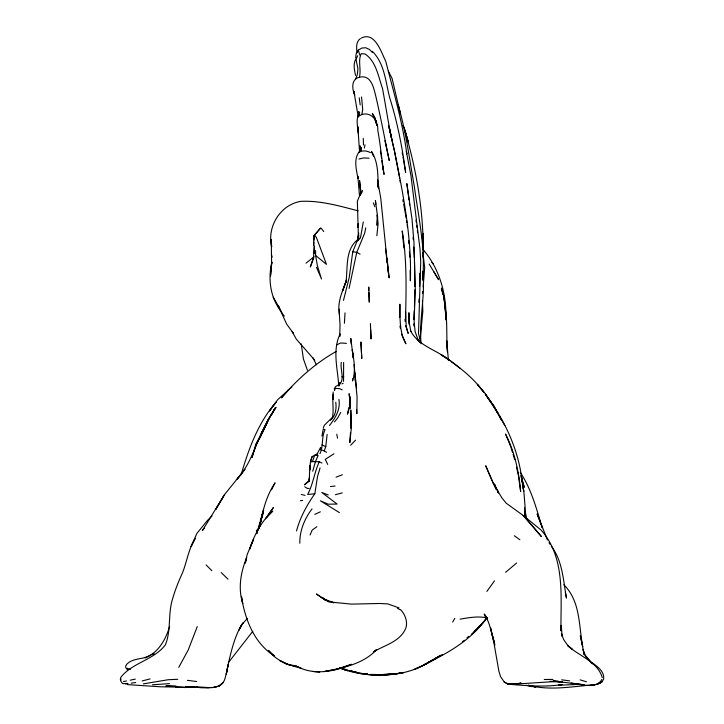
<?xml version="1.0" encoding="UTF-8"?>
<svg xmlns="http://www.w3.org/2000/svg" width="724" height="724" viewBox="0 0 724 724"><rect width="100%" height="100%" fill="white"/><g stroke="black" fill="none" stroke-linecap="round" stroke-linejoin="round"><path stroke-width="1.09" d="M309.791 465.351L309.763 470.102L310.451 462.039L312.107 456.609L317.691 453.758M399.711 317.555L399.883 304.198C400.173 317.492 399.033 331.791 405.92 343.764L401.476 334.153M405.531 311.601L405.485 319.908C406.245 290.233 407.042 260.341 402.218 230.929L403.92 248.006M524.945 517.588L525.045 506.348L523.886 491.659L521.47 476.501C517.217 446.391 503.461 418.427 485.388 394.254L493.144 404.924L498.13 413.603L485.388 394.254M423.287 233.381L423.115 246.133C422.979 206.838 415.676 167.488 404.698 129.831L408.354 142.257L404.101 127.487L402.906 125.578M351.339 421.839L350.769 409.938L351.249 428.916L349.828 442.636L350.488 432.5M358.181 224.232L358.136 227.553L357.348 201.163L361.041 192.412M419.603 286.17L419.775 273.283M314.189 253.463L314.334 245.952L313.51 257.355L310.325 266.993L313.754 257.717M299.827 543.226C299.6 530.801 304.533 518.665 312.035 508.909M422.807 255.69L422.87 252.486L424.689 267.618L423.133 287.012M351.149 417.531L350.751 428.3M270.505 275.853L271.781 262.178C268.034 279.093 270.097 296.958 280.785 311.076M271.636 263.862L271.256 239.391L271.672 247.02C266.758 226.92 280.17 204.602 300.985 201.344C320.506 200.43 339.502 206.014 358.217 210.838M321.899 436.074L323.293 429.061L325.049 429.757C321.257 437.269 323.574 446.292 319.981 453.586M422.499 279.853L422.753 271.283C425.64 295.519 418.816 319.655 421.087 343.837M358.651 238.268L358.742 235.119M358.081 223.725L358.38 239.038M352.624 378.806L352.543 380.996C355.937 370.697 353.882 360.109 352.298 349.719L353.258 358.099L350.796 338.37L351.203 344.009M341.266 362.317C339.936 369.584 345.285 379.485 339.031 385.023M422.581 279.853C425.73 248.477 418.49 217.634 414.372 186.738C409.44 159.28 406.028 131.442 398.037 104.645L400.481 114.057L392.082 78.445L388.354 71.061M343.538 381.412L343.628 362.452M413.757 319.528L414.219 310.705M349.656 406.644L349.611 397.395L349.656 406.644L347.502 414.164L348.887 407.63M338.913 385.992L339.103 382.661L339.185 384.851M313.836 242.196L313.628 245.545L314.035 235.445L320.551 228.123L314.949 234.676M313.972 239.961L314.035 235.445L315.103 235.526L316.506 237.734L326.479 264.378L315.619 255.454L315.592 250.513M344.407 323.284L345.031 312.877M560.964 630.731C560.611 596.666 565.562 557.715 541.208 530.167L523.199 515.488L506.248 503.225L501.832 497.831L493.053 483.044L485.686 465.749L496.085 489.487M309.827 466.573L309.184 481.487L309.537 478.274M414.49 306.578L414.906 289.826M423.169 257.844L423.612 251.472L422.327 235.436L422.843 246.151M270.559 275.717L271.781 262.178M327.139 434.427L325.764 446.627L324.225 450.889L326.578 452.328M360.688 150.782L360.824 148.891L360.371 151.072M418.816 302.315L419.087 298.94M363.303 221.978L360.471 237.852L356.769 241.852L352.76 251.771L349.239 277.373L343.493 300.379M332.235 418.391C334.226 410.399 331.936 402.245 333.339 394.263M256.486 533L256.785 529.986L256.839 532.14M376.851 235.78L378.082 223.843L377.213 214.956L377.068 225.336L377.629 217.073L375.421 200.602L375.828 204.213M359.376 114.881L359.62 112.609C355.321 119.134 357.792 126.682 358.489 133.777L357.846 126.6L359.511 151.388M333.393 394.354L332.832 399.603L333.14 391.946M345.882 282.659C348.154 267.618 344.479 249.228 358.715 238.848M560.747 630.604L561.299 625.373L562.068 636.505M422.427 293.519L422.662 291.347M296.514 530.936C300.107 517.452 306.849 505.135 314.813 493.768L317.519 476.591L320.062 467.948M358.253 117.098L353.909 91.188L354.706 95.097C352.036 88.952 350.977 79.215 359.385 77.206C361.484 69.441 357.674 60.961 361.204 53.676L365.041 53.992C376.136 61.296 378.317 76.563 382.462 88.301C386.354 109.134 389.295 130.157 394.426 150.746C403.033 193.589 411.82 236.875 410.363 280.822L410.137 270.351M355.683 57.802L356.181 53.685L358.271 50.155L361.846 48.037L365.774 47.766L369.439 49.449L372.398 52.463M360.48 193.896L360.751 191.679L360.842 194.258L359.547 180.548L360.878 192.629M357.891 239.762L358.706 233.083M420.228 339.04L422.834 311.474L422.454 300.976M357.665 240.522L358.507 234.368L358.471 238.142M362.145 192.249L362.443 190.521M358.923 116.102L361.81 114.501L362.724 109.532L361.529 96.962M309.537 476.962L308.831 480.745L304.406 484.827L308.958 481.469M349.068 288.469L356.751 252.368L364.706 233.074L365.729 227.834M349.348 405.449L350.036 402.182L349.846 396.345L349.945 402.734M261.925 515.778L259.092 528.764C262.341 512.827 265.78 496.438 275.084 482.79L271.527 489.795M262.595 512.728L259.717 526.031L263.599 509.922L256.748 533.606M364.308 148.04L365.014 144.791M245.237 563.037L247.119 554.665L253.563 539.317L249.554 549.281C254.233 535.045 261.427 521.099 272.794 511.035L265.391 518.782L273.346 507.578L266.848 517.153M360.371 151.28L361.285 147.343L360.308 151.316L361.149 149.741C352.887 156.846 356.181 169.135 358.009 178.357L357.819 176.194L359.421 194.937M245.4 562.865L246.694 557.516C240.775 572.087 237.843 588.196 242.748 603.544L241.436 596.431C244.938 619.282 254.151 643.41 274.64 656.089L268.441 650.387C276.351 660.867 288.604 665.392 300.94 668.062L294.234 665.492M312.723 471.234L315.537 461.297L318.153 455.468L314.687 455.215L312.415 461.577L310.451 462.039M251.961 457.532L255.961 443.893L263.111 431.142L257.12 442.934M241.047 474.89C248.658 449.007 258.043 422.807 276.07 402.191L269.5 410.951L277.772 399.585L291.799 386.96M312.107 456.609L310.415 461.496M256.748 533.688L263.31 513.035M260.034 437.785L261.952 432.156L268.821 418.879L263.581 430.119L269.156 418.336C256.939 437.884 252.957 461.767 237.137 479.08L244.947 469.252L224.594 494.51L215.77 509.406L224.594 494.51M252.079 457.233L256.631 443.278L263.111 431.142M346 281.636L346.543 279.971L342.751 290.596L346 281.636C342.018 292.025 337.194 302.822 339.366 314.234L340.045 325.139L339.719 336.47L340.108 333.981C332.162 350.289 337.728 368.724 338.769 385.856M355.62 79.061L357.439 74.156L357.909 68.581L356.027 59.386L357.692 55.712M197.263 626.595L188.204 650.034L178.738 667.383M259.111 439.432L261.952 432.156M169.651 626.414C165.38 640.749 156.655 656.252 140.429 658.523C135.243 659.564 128.51 660.759 125.714 665.809L125.741 667.546L127.569 670.008M334.452 390.634L335.348 388.363L339.647 388.679L342.126 389.847M355.774 59.169C352.859 64.21 354.534 70.11 355.511 75.441M321.954 463.061L319.293 461.776C314.325 472.301 313.202 484.211 307.637 494.465L314.813 493.768M323.275 427.884L324.379 425.214L332.253 417.549M260.586 436.427L262.649 431.513L257.056 442.988M310.08 535L312.162 530.095L316.922 526.674M263.545 430.165L268.758 418.382L276.016 407.313L269.373 417.992L275.174 407.847L271.509 414.798M238.839 630.55L241.753 624.459C232.232 641.048 229.427 660.016 225.092 678.316C221.924 689.827 208.666 687.51 199.652 687.556L212.585 687.51M601.834 679.483C596.35 689.51 581.788 683.646 572.72 684.252L577.164 684.343M195.208 538.656L191.046 546.656L196.828 533.507L207.354 520.538L212.014 515.986M195.326 538.249C188.683 548.611 187.054 561.037 182.692 572.376C178.891 580.639 175.443 589.074 172.909 597.816C167.669 613.002 171.479 629.699 165.425 644.74C154.013 660.098 132.148 662.532 120.655 677.519L120.935 679.981M316.451 455.197L320.623 447.405L320.451 449.541L324.225 450.889M261.4 433.576L266.749 423.712M340.714 412.454L337.746 417.82L334.524 421.893M452.69 622.106L454.753 618.377M334.135 388.987L335.574 386.598L339.529 384.2M239.879 628.378L243.282 622.758L241.617 624.767M338.823 385.249L340.416 382.643M223.562 496.248L202.349 530.629L204.458 527.977M329.511 425.495C335.384 418.038 340.696 409.341 338.895 399.404M442.246 654.623L425.558 664.116L414.001 669.61L425.042 664.605L436.201 658.288L424.499 664.505C445.912 654.025 467.514 642.251 482.618 623.255L486.474 617.834M486.899 591.418L494.501 580.829M228.341 662.641L252.757 631.337M483.324 621.925L479.216 627.074L474.175 631.455M485.379 619.355L486.745 617.635M330.452 420.273C335.683 415.838 336.606 408.707 335.782 402.263M241.753 624.64L247.481 618.323M350.669 445.206L355.556 440.174M477.722 628.016L483.225 622.441M360.398 38.58C355.792 41.739 356.407 47.965 357.05 52.816M336.678 344.923L340.552 342.968L346.488 343.348M287.564 390.652L288.822 389.575L281.455 397.874C297.102 379.593 315.32 363.104 336.434 351.348M505.587 572.295L516.601 563.037M306.017 263.156L314.135 256.685M466.953 637.835L468.69 636.477M471.306 634.441L484.166 621.663L486.999 617.907C478.03 615.88 468.935 617.717 460.039 619.129M462.6 641.591L464.437 640.315M333.954 453.776L325.284 459.387L327.691 464.419M426.282 663.682L425.558 664.116C409.096 673.655 389.403 676.116 370.688 674.442M361.357 38.046C374.914 31.159 381.34 52.472 385.765 61.359C393.575 92.011 402.671 122.437 406.807 153.922L406.327 151.443L410.988 175.878L420.001 249.047L420.707 261.636L418.508 333.456L420.879 342.841M432.843 659.79L428.291 662.433L440.979 655.329M435.567 658.207L439.206 656.098M342.063 383.883L343.131 383.267M358.778 152.429C362.29 150.058 366.887 150.637 370.435 152.628M351.412 664.415C334.823 671.311 314.976 675.564 298.134 666.994M145.216 657.971L150.719 655.256M314.804 514.375L320.352 511.814M151.642 654.795L154.284 653.745M336.054 477.179L342.389 474.745M346.914 665.736L335.972 669.447L324.243 671.564C342.932 667.79 363.131 664.279 376.697 649.5L373.294 652.007C384.688 645.021 400.028 641.944 405.811 628.179C407.938 621.626 405.187 614.685 400.743 609.78M347.81 665.447L351.421 664.261M358.95 159.018L363.783 157.923L369.104 158.203M402.653 672.913L391.186 674.46L403.485 672.614L391.186 674.46M335.402 494.736L342.28 492.872M142.112 680.958L150.058 678.913M214.385 687.121L216.195 686.723M213.643 687.284L218.965 686.135L222.82 682.813L218.965 686.135L217.1 686.524M520.9 683.049L517.705 683.727L520.864 683.058M130.184 680.189L135.307 679.112M123.379 681.574L126.492 680.94M562.503 684.497C544.457 687.357 526.185 685.664 508.103 684.171L504.266 682.035L500.537 676.551L498.908 671.275L493.65 641.346L490.483 627.681L494.945 645.084M143.361 683.863L168.23 679.727L177.76 679.293M370.281 674.424L379.593 675.519L391.928 674.37M131.189 683.166L135.696 682.515M561.254 684.832L558.485 685.212L576.621 684.506M127.913 683.42L122.655 683.628L120.935 681.402L120.293 679.012M330.497 486.573L335.049 486.021M125.632 684.09L127.659 683.845M300.333 500.727L302.632 500.447M516.746 683.827L511.922 684.325L506.791 683.438L517.271 684.533L508.103 684.171L504.266 682.035M361.81 114.501C371.864 111.596 378.29 121.27 377.783 130.32C380.489 144.927 381.756 159.742 384.055 174.412L382.616 165.905M169.416 683.637L152.511 684.777M591.119 685.112C595.562 684.804 601.816 684.08 603.59 679.221C604.83 671.492 597.2 666.469 591.879 662.406M591.246 685.094L594.476 684.795C572.865 686.352 549.299 691.139 528.384 685.085M312.415 461.577L319.293 461.776M359.385 77.206C371.72 74.346 373.819 88.735 376.073 97.324C380.86 118.311 384.969 139.451 389.231 160.556L388.526 157.325M391.476 674.442L379.286 675.012L371.665 674.397M204.376 687.565L160.466 686.786L127.596 684.623M339.493 667.863C356.344 674.451 374.86 676.596 392.743 673.664L380.118 674.696L373.421 674.424M544.267 679.492L552.982 679.402M309.058 488.41L307.238 488.41L304.813 486.781M207.372 687.547L209.019 687.574L189.588 686.986L207.372 687.547L203.254 687.447M195.752 687.176L185.588 686.958L197.489 687.257M341.954 376.779L343.782 376.851M508.103 684.171L512.954 684.524L511.922 684.325L558.43 681.311L550.122 681.42L562.575 682.198L553.29 680.967M312.714 671.447L319.673 672.18M370.625 674.451L379.593 675.519M296.179 665.999L286.342 664.116L279.699 660.496L289.591 665.166L296.007 666.017M187.317 680.334L196.657 681.519M561.625 679.827L569.697 680.877M532.086 686.515L530.176 686.271L535.914 687.022L534.004 686.768M359.33 673.374L371.285 674.985M553.226 680.976L584.123 684.85L571.037 683.031M352.76 251.771L356.751 252.368L360.081 254.133M358.163 672.714L350.036 670.886M355.511 672.388L362.036 673.383M364.208 673.709L367.475 674.207M365.204 673.691L367.258 674.053L364.959 673.673M333.746 602.73L330.624 602.069L351.529 604.124L379.611 603.481L387.802 603.906L399.033 607.916M333.845 602.703L324.986 599.445L329.284 601.988M348.027 670.388L345.004 669.628L356.896 672.533L350.868 670.931M301.274 494.429L305.021 495.388M345.755 669.51L341.176 667.664M350.09 670.795L354.434 672.071M580.177 679.863L586.494 681.791M526.239 685.257L531.624 686.56L529.651 685.474M340.027 667.999L347.466 670.723L340.144 668.044M328.198 494.963L321.773 492.447L337.122 504.067L328.253 504.185L320.361 500.809L339.447 512.628M127.18 668.252L130.266 669.465M321.936 444.907L325.764 446.627M581.788 684.424L583.517 685.212M321.022 228.069L323.755 231.526M397.376 608.169L400.137 609.807M329.239 601.952L321.936 597.599L326.252 600.305M327.112 600.839L321.881 597.427L325.004 599.888M514.366 535.742L519.868 539.76M451.07 361.611C463.414 370.109 474.826 380.01 483.759 392.118L477.315 384.326L484.682 392.933L491.171 402.399M460.111 368.281L450.536 360.778L440.97 354.66L449.912 360.615C437.377 350.09 418.698 346.28 410.68 331.031L410.861 331.52L409.132 322.216L408.915 312.714L409.024 324.216M486.465 616.893L484.7 615.527L487.641 618.712M325.9 600.404L316.379 593.979L325.872 600.422M423.169 249.662C439.676 268.776 446.88 294.912 445.875 319.945L445.631 315.492M419.522 341.791L417.25 339.583L419.667 341.954M221.209 572.548L227.96 579.155M206.087 564.937L211.87 570.675M419.839 342.018L418.309 340.461L415.105 331.574L414.128 321.718L415.241 288.532L413.947 242.287L412.037 219.3L406.834 183.552L409.006 199.86M372.299 51.304C384.761 63.585 385.566 82.237 389.838 98.22C397.413 122.401 402.309 147.352 405.648 172.448L403.585 160.375M588.657 659.691L592.413 663.836L583.743 653.473M314.831 360.308L296.252 339.058L292.197 331.637L293.501 333.357M293.392 333.348L286.686 324.153L278.233 305.691L282.351 313.736M431.857 262.332L433.242 264.034M281.41 312.487L284.369 316.144M585.399 655.872L588.748 660.369L585.309 655.727L582.974 649.31M563.788 584.702C580.621 601.291 578.648 625.4 582.73 646.668L580.313 635.826M487.505 618.522L484.202 613.979C489.759 622.016 491.18 632.052 493.75 641.274M549.036 542.738L550.204 544.502M551.362 546.267C562.684 561.154 563.2 580.386 566.467 598.069L565.299 592.169M429.178 264.07L438.654 279.736L433.803 271.708M273.183 297.184L279.545 308.162M499.433 416.11L504.8 425.549M494.067 406.553L493.144 404.924L501.243 419.893M520.303 472.491C531.47 489.198 536.421 508.737 542.258 527.678L537.136 513.959L547.453 539.968M312.958 357.81L316.415 364.787M374.715 118.41L372.371 113.433L376.19 121.578L374.172 116.238L376.96 125.505L374.172 116.238M498.483 493.026L494.456 483.994L495.795 487.922M316.478 267.337L321.51 278.975L317.411 265.871L315.619 255.454M510.42 445.875L505.506 433.966C514.719 451.83 518.873 471.686 520.637 491.578L518.475 475.596L516.502 467.107M307.447 370.299L303.419 358.968L301.256 343.954M373.385 202.81L374.77 206.72M405.739 325.664L408.173 333.456L406.227 326.823L405.558 311.899M358.271 50.155L359.801 55.087M510.827 446.871L512.438 452.21M513.09 454.346L514.71 459.677M521.298 477.27L524.303 487.252L520.827 475.623M373.548 156.212L371.457 151.352C378.236 161.805 378.028 175.136 378.037 187.127L377.611 183.923M492.039 634.088L494.085 641.545M580.413 635.808L584.187 654.55L583.218 650.36M385.639 143.877L388.308 156.275M384.851 140.682L386.109 145.841M388.535 125.388L394.426 150.746L399.612 178.013M442.898 294.668L441.387 288.071L443.884 296.288L445.568 313.32M443.396 296.876L445.16 304.578L445.541 313.311M525.181 511.669L526.882 519.171M392.055 140.257L389.213 127.56L391.521 137.904M403.648 204.087L406.245 218.277M561.887 635.582L561.525 633.744L563.544 639.383L567.236 644.713L572.548 649.609L567.544 645.482C578.865 656.053 597.526 661.419 602.278 677.546M377.539 179.697L380.797 198.485L387.349 263.328L385.521 248.64M375.367 120.157L375.729 122.048M402.173 152.845L402.58 154.99M402.987 157.135L403.395 159.271M336.778 434.201L337.529 438.138M359.204 113.894L358.796 111.532L359.294 115.65M271.437 254.911L271.799 257.029M382.616 165.868L383.313 169.95M402.843 199.733L403.214 201.915M380.408 150.963L380.942 154.312M271.428 254.305L271.907 257.31M406.58 220.467L406.924 222.657M521.588 477.342L523.714 491.352L521.47 476.501M399.974 326.017L400.281 328.062M378.236 186.484L378.552 188.692M360.778 150.728L360.081 145.859L360.561 150.891M381.123 155.425L381.566 158.565M381.856 160.656L382.435 164.846M388.417 272.776L389.141 277.916L387.05 258.821L388.417 272.776L387.811 268.369M359.213 97.812L360.199 104.926M415.983 220.123L416.255 222.214M416.662 225.363L416.924 227.454M417.332 230.603L417.603 232.694M399.992 180.149L400.272 182.321M354.869 374.923L354.733 372.833L357.068 396.824L356.841 413.721L356.579 409.458M354.733 372.833L356.588 388.381M409.368 202.937L409.612 204.992M444.853 305.908C447.749 321.103 446.174 336.56 447.459 351.846L446.808 340.941L448.382 360.281M360.172 186.231L360.353 187.878M407.214 224.865L407.44 227.083M354.054 364.597L355.647 380.589M338.732 385.15L338.542 383.231L338.579 385.249M377.711 181.597L378.073 185.38L377.584 180.05M360.597 189.335L360.769 191.407M413.078 237.445L413.25 239.572M408.68 240.386L408.933 243.717M405.042 319.501L405.196 321.583M350.018 403.847L350.316 408.291L350.036 402.182M413.757 247.047L414.327 257.735M355.122 379.104L355.258 381.195M409.431 251.518L409.766 257.101M413.748 323.836L413.857 325.936M360.262 193.779L360.335 195.317M370.661 329.646L371.086 338.986L370.398 323.565M414.508 262.007L414.87 286.641M363.249 138.347L363.484 145.008M368.833 290.297L368.751 286.966L369.276 302.179L368.887 292.514M524.764 517.171L524.565 507.506L524.728 517.207M339.321 309.139L339.375 314.488M228.114 664.831L226.368 674.062L228.114 664.831M601.78 682.053L597.309 684.044L601.78 682.053M169.117 686.053L165.887 685.972L176.276 686.298L169.117 686.053M185.534 687.519L175.606 687.221L185.534 687.519M367.539 674.107L364.344 673.637L367.557 674.116M531.733 525.108L523.199 515.488L541.398 536.565L531.733 525.108M498.103 492.456L497.469 490.338L498.058 492.411M349.475 396.336L349.104 393.684L349.954 401.078L349.475 396.336M361.783 358.289L360.914 342.126L361.783 358.289"/></g></svg>
